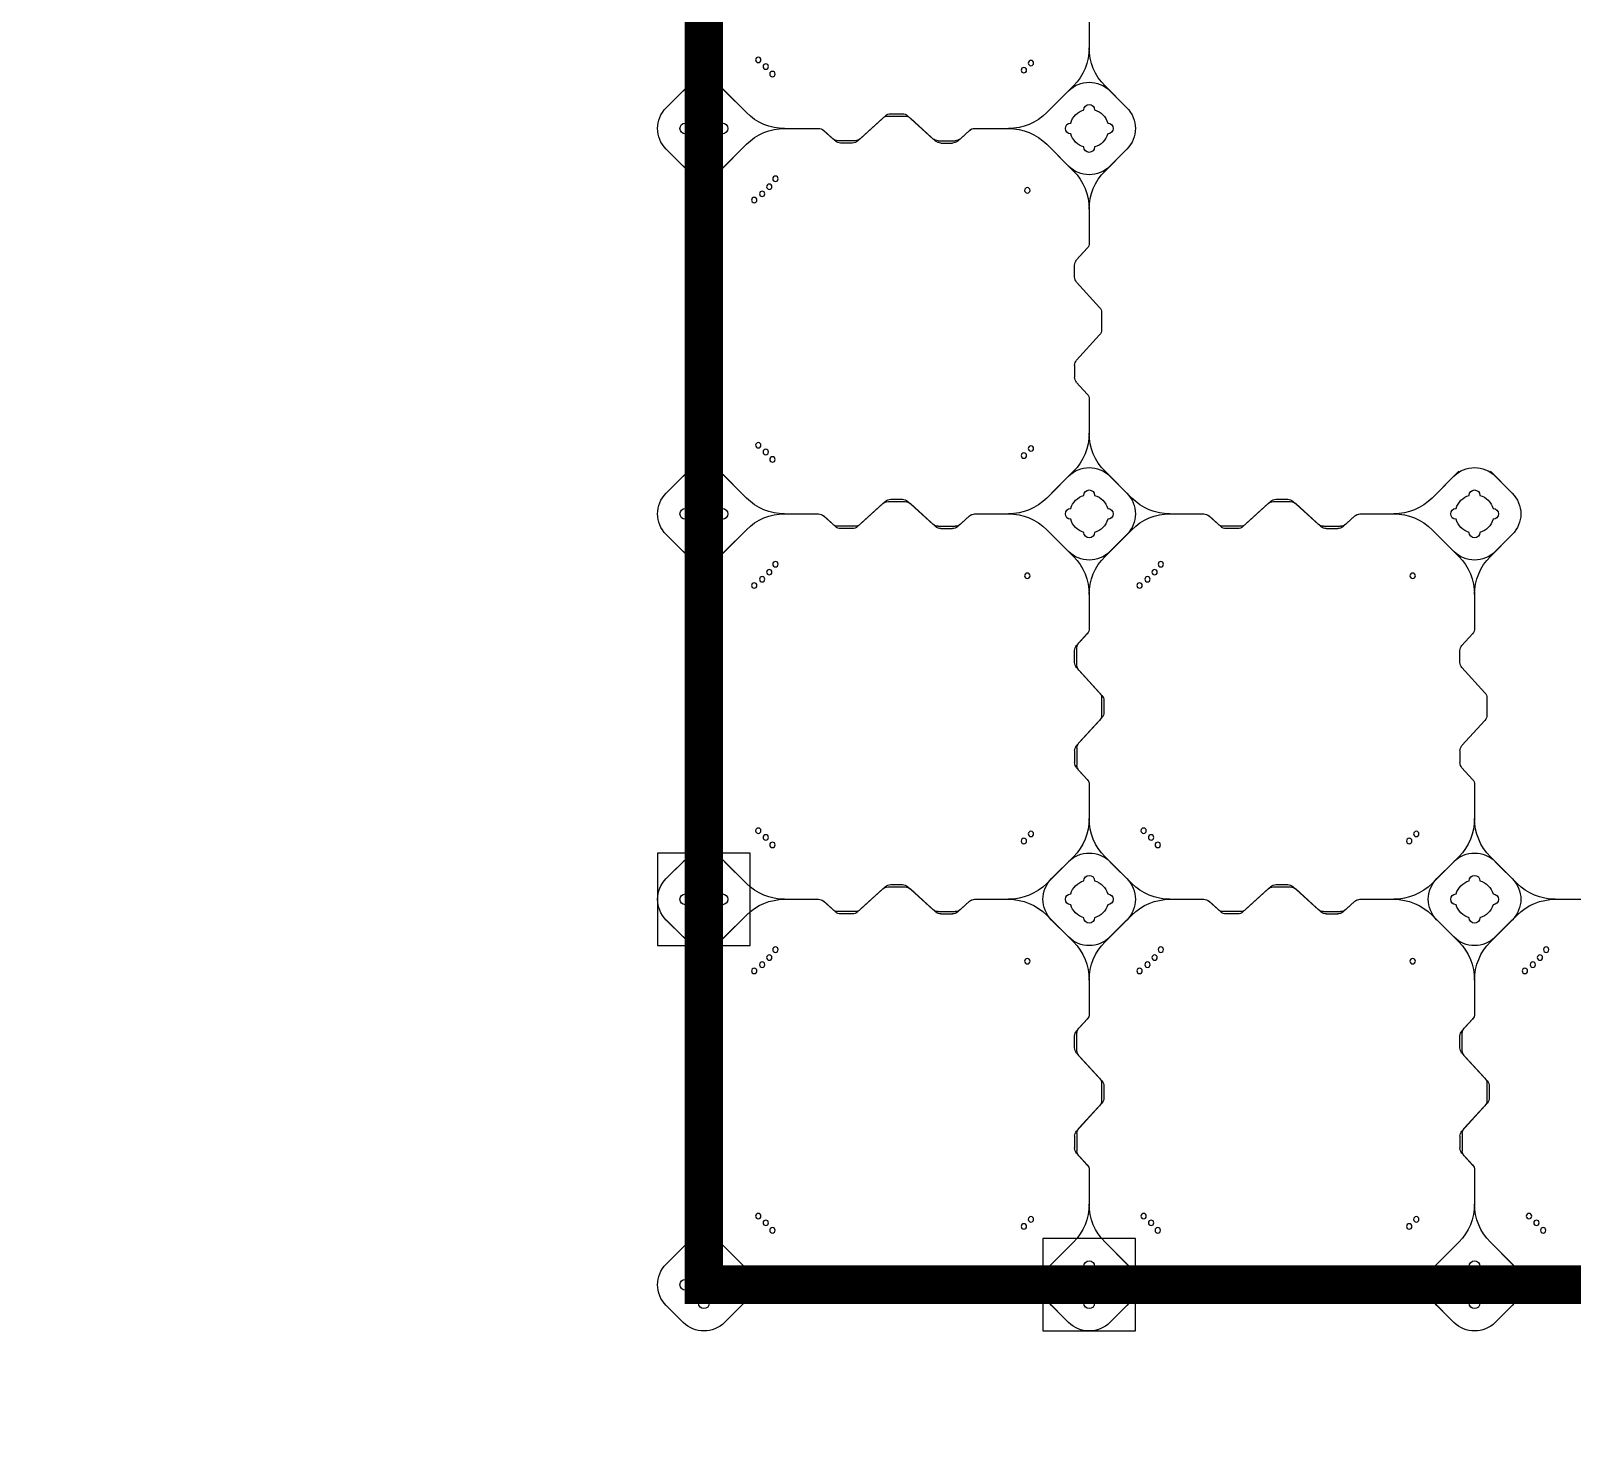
# Model space of a CAD drawing. Header units: millimetres. Extents: x -1612139 to -1260738, y 1141106 to 1536160.
# Drawn here: x -1277774 to -1275774, y 1185712 to 1187558 of the extents above; entities that cross this region are included whole.
import ezdxf

# ---------------------------------------------------------------- set-up
doc = ezdxf.new("R2010")
doc.units = ezdxf.units.MM
doc.header["$LTSCALE"] = 10
doc.layers.get('0').update_dxf_attribs({"linetype": 'CONTINUOUS'})
doc.layers.add('W-FLOAT_BOWL浮筒', color=253, linetype='CONTINUOUS')

# ---------------------------------------------------------------- blocks, each defined once
blk = doc.blocks.new('橙色')
at = {"layer": 'W-FLOAT_BOWL浮筒', "color": 30}
for p, q in [((10451.2, 526.9), (10473.1, 548.8)), ((10526.8, 548.8), (10555.2, 520.5)), ((10973.2, 548.8), (10944.8, 520.5)), ((10951.2, 526.9), (10973.1, 548.8)), ((11026.8, 548.8), (11055.2, 520.5)), ((11026.9, 548.8), (11048.8, 526.9)), ((11473.2, 548.8), (11444.8, 520.5)), ((11451.2, 526.9), (11473.1, 548.8)), ((11526.8, 548.8), (11555.2, 520.5)), ((11526.9, 548.8), (11548.8, 526.9)), ((10604.6, 500), (10648.5, 500)), ((10667.1, 513.4), (10655.3, 502.6)), ((10696.1, 516), (10673.9, 516)), ((10702.9, 513.4), (10735.6, 483.6)), ((10797.1, 513.4), (10764.4, 483.6)), ((10803.9, 516), (10826.1, 516)), ((10832.9, 513.4), (10844.7, 502.6)), ((10851.5, 500), (10895.3, 500)), ((11104.6, 500), (11148.5, 500)), ((11167.1, 513.4), (11155.3, 502.6)), ((11196.1, 516), (11173.9, 516)), ((11202.9, 513.4), (11235.6, 483.6)), ((11297.1, 513.4), (11264.4, 483.6)), ((11303.9, 516), (11326.1, 516)), ((11332.9, 513.4), (11344.7, 502.6)), ((11351.5, 500), (11395.3, 500)), ((11604.6, 500), (11648.5, 500)), ((10742.4, 481), (10757.6, 481)), ((11242.4, 481), (11257.6, 481)), ((10451.2, 473.2), (10479.5, 444.8)), ((10520.5, 444.8), (10555.2, 479.5)), ((10979.5, 444.8), (10944.8, 479.5)), ((10951.2, 473.2), (10979.5, 444.8)), ((11020.5, 444.8), (11055.2, 479.5)), ((11048.8, 473.2), (11020.5, 444.8)), ((11479.5, 444.8), (11444.8, 479.5)), ((11451.2, 473.2), (11479.5, 444.8)), ((11520.5, 444.8), (11555.2, 479.5)), ((11548.8, 473.2), (11520.5, 444.8)), ((10500, 351.5), (10500, 395.4)), ((11000, 351.3), (11000, 395.4)), ((11000, 351.5), (11000, 395.4)), ((11500, 351.3), (11500, 395.4)), ((11500, 351.5), (11500, 395.4)), ((10486.6, 332.9), (10497.4, 344.7)), ((10983.6, 329.4), (10997.4, 344.5)), ((10986.6, 332.9), (10997.4, 344.7)), ((11483.6, 329.4), (11497.4, 344.5)), ((11486.6, 332.9), (11497.4, 344.7)), ((10484, 303.9), (10484, 326.1)), ((10981, 307.4), (10981, 322.6)), ((10984, 303.9), (10984, 326.1)), ((11481, 307.4), (11481, 322.6)), ((11484, 303.9), (11484, 326.1)), ((10983.6, 300.6), (11013.4, 267.9)), ((11483.6, 300.6), (11513.4, 267.9)), ((10486.6, 297.1), (10516.4, 264.4)), ((10986.6, 297.1), (11016.4, 264.4)), ((11486.6, 297.1), (11516.4, 264.4)), ((11016, 238.9), (11016, 261.1)), ((11516, 238.9), (11516, 261.1)), ((10519, 242.4), (10519, 257.6)), ((11019, 242.4), (11019, 257.6)), ((11519, 242.4), (11519, 257.6)), ((10486.6, 202.9), (10516.4, 235.6)), ((10983.6, 199.4), (11013.4, 232.1)), ((10986.6, 202.9), (11016.4, 235.6)), ((11483.6, 199.4), (11513.4, 232.1)), ((11486.6, 202.9), (11516.4, 235.6)), ((10484, 196.1), (10484, 173.9)), ((10981, 192.6), (10981, 177.4)), ((10984, 196.1), (10984, 173.9)), ((11481, 192.6), (11481, 177.4)), ((11484, 196.1), (11484, 173.9)), ((10486.6, 167.1), (10497.4, 155.3)), ((10983.6, 170.6), (10997.4, 155.5)), ((10986.6, 167.1), (10997.4, 155.3)), ((11483.6, 170.6), (11497.4, 155.5)), ((11486.6, 167.1), (11497.4, 155.3)), ((10500, 104.7), (10500, 148.5)), ((11000, 104.7), (11000, 148.7)), ((11000, 104.7), (11000, 148.5)), ((11500, 104.7), (11500, 148.7)), ((11500, 104.7), (11500, 148.5)), ((10451.2, 26.8), (10479.5, 55.2)), ((10451.2, 26.9), (10473.1, 48.8)), ((10555.2, 20.5), (10520.5, 55.2)), ((10526.8, 48.8), (10555.2, 20.5)), ((10944.8, 20.5), (10979.5, 55.2)), ((10973.2, 48.8), (10944.8, 20.5)), ((10973.2, 48.8), (10944.8, 20.5)), ((10951.2, 26.8), (10979.5, 55.2)), ((10951.2, 26.9), (10973.1, 48.8)), ((11048.8, 26.8), (11020.5, 55.2)), ((11055.2, 20.5), (11020.5, 55.2)), ((11026.8, 48.8), (11055.2, 20.5)), ((11026.9, 48.8), (11048.8, 26.9)), ((11026.9, 48.8), (11048.8, 26.9)), ((11444.8, 20.5), (11479.5, 55.2)), ((11473.2, 48.8), (11444.8, 20.5)), ((11451.2, 26.8), (11479.5, 55.2)), ((11548.8, 26.8), (11520.5, 55.2)), ((11555.2, 20.5), (11520.5, 55.2)), ((11526.9, 48.8), (11548.8, 26.9)), ((10604.6, 0), (10648.7, 0)), ((10604.6, 0), (10648.5, 0)), ((10667.1, 13.4), (10655.3, 2.6)), ((10670.6, 16.4), (10655.5, 2.6)), ((10696.1, 16), (10673.9, 16)), ((10692.6, 19), (10677.4, 19)), ((10699.4, 16.4), (10732.1, -13.4)), ((10702.9, 13.4), (10735.6, -16.4)), ((10797.1, 13.4), (10764.4, -16.4)), ((10800.6, 16.4), (10767.9, -13.4)), ((10803.9, 16), (10826.1, 16)), ((10807.4, 19), (10822.6, 19)), ((10829.4, 16.4), (10844.5, 2.6)), ((10832.9, 13.4), (10844.7, 2.6)), ((10851.3, 0), (10895.3, 0)), ((10851.5, 0), (10895.3, 0)), ((11104.6, 0), (11148.7, 0)), ((11104.6, 0), (11148.5, 0)), ((11167.1, 13.4), (11155.3, 2.6)), ((11170.6, 16.4), (11155.5, 2.6)), ((11196.1, 16), (11173.9, 16)), ((11192.6, 19), (11177.4, 19)), ((11199.4, 16.4), (11232.1, -13.4)), ((11202.9, 13.4), (11235.6, -16.4)), ((11297.1, 13.4), (11264.4, -16.4)), ((11300.6, 16.4), (11267.9, -13.4)), ((11303.9, 16), (11326.1, 16)), ((11307.4, 19), (11322.6, 19)), ((11329.4, 16.4), (11344.5, 2.6)), ((11332.9, 13.4), (11344.7, 2.6)), ((11351.3, 0), (11395.3, 0)), ((11351.5, 0), (11395.3, 0)), ((11604.6, 0), (11648.7, 0)), ((10738.9, -16), (10761.1, -16)), ((10742.4, -19), (10757.6, -19)), ((11238.9, -16), (11261.1, -16)), ((11242.4, -19), (11257.6, -19)), ((10451.2, -26.8), (10479.5, -55.2)), ((10473.1, -48.8), (10451.2, -26.9)), ((10520.5, -55.2), (10555.2, -20.5)), ((10526.8, -48.8), (10555.2, -20.5)), ((10973.2, -48.8), (10944.8, -20.5)), ((10979.5, -55.2), (10944.8, -20.5)), ((10979.5, -55.2), (10944.8, -20.5)), ((10951.2, -26.8), (10979.5, -55.2)), ((10973.1, -48.8), (10951.2, -26.9)), ((11020.5, -55.2), (11055.2, -20.5)), ((11048.8, -26.8), (11020.5, -55.2)), ((11048.8, -26.8), (11020.5, -55.2)), ((11026.8, -48.8), (11055.2, -20.5)), ((11048.8, -26.9), (11026.9, -48.8)), ((11473.2, -48.8), (11444.8, -20.5)), ((11479.5, -55.2), (11444.8, -20.5)), ((11473.1, -48.8), (11451.2, -26.9)), ((11548.8, -26.8), (11520.5, -55.2)), ((11526.8, -48.8), (11555.2, -20.5)), ((11548.8, -26.9), (11526.9, -48.8)), ((10500, -148.5), (10500, -104.6)), ((11000, -148.7), (11000, -104.6)), ((11000, -148.7), (11000, -104.6)), ((11000, -148.5), (11000, -104.6)), ((11500, -148.7), (11500, -104.6)), ((10486.6, -167.1), (10497.4, -155.3)), ((10983.6, -170.6), (10997.4, -155.5)), ((10983.6, -170.6), (10997.4, -155.5)), ((10986.6, -167.1), (10997.4, -155.3)), ((11483.6, -170.6), (11497.4, -155.5)), ((10484, -196.1), (10484, -173.9)), ((10981, -192.6), (10981, -177.4)), ((10981, -192.6), (10981, -177.4)), ((10984, -196.1), (10984, -173.9)), ((11481, -192.6), (11481, -177.4)), ((10983.6, -199.4), (11013.4, -232.1)), ((10983.6, -199.4), (11013.4, -232.1)), ((11483.6, -199.4), (11513.4, -232.1)), ((10486.6, -202.9), (10516.4, -235.6)), ((10986.6, -202.9), (11016.4, -235.6)), ((11016, -261.1), (11016, -238.9)), ((11016, -261.1), (11016, -238.9)), ((11516, -261.1), (11516, -238.9)), ((10519, -257.6), (10519, -242.4)), ((11019, -257.6), (11019, -242.4)), ((10486.6, -297.1), (10516.4, -264.4)), ((10983.6, -300.6), (11013.4, -267.9)), ((10983.6, -300.6), (11013.4, -267.9)), ((10986.6, -297.1), (11016.4, -264.4)), ((11483.6, -300.6), (11513.4, -267.9)), ((10484, -303.9), (10484, -326.1)), ((10981, -307.4), (10981, -322.6)), ((10981, -307.4), (10981, -322.6)), ((10984, -303.9), (10984, -326.1)), ((11481, -307.4), (11481, -322.6)), ((10486.6, -332.9), (10497.4, -344.7)), ((10983.6, -329.4), (10997.4, -344.5)), ((10983.6, -329.4), (10997.4, -344.5)), ((10986.6, -332.9), (10997.4, -344.7)), ((11483.6, -329.4), (11497.4, -344.5)), ((10500, -395.3), (10500, -351.5)), ((11000, -395.3), (11000, -351.3)), ((11000, -395.3), (11000, -351.3)), ((11000, -395.3), (11000, -351.5)), ((11500, -395.3), (11500, -351.3)), ((10451.2, -473.2), (10479.5, -444.8)), ((10451.2, -473.1), (10473.1, -451.2)), ((10555.2, -479.5), (10520.5, -444.8)), ((10526.8, -451.2), (10555.2, -479.5)), ((10944.8, -479.5), (10979.5, -444.8)), ((10944.8, -479.5), (10979.5, -444.8)), ((10973.2, -451.2), (10944.8, -479.5)), ((10951.2, -473.2), (10979.5, -444.8)), ((10951.2, -473.1), (10973.1, -451.2)), ((11048.8, -473.2), (11020.5, -444.8)), ((11048.8, -473.2), (11020.5, -444.8)), ((11055.2, -479.5), (11020.5, -444.8)), ((11026.8, -451.2), (11055.2, -479.5)), ((11026.9, -451.2), (11048.8, -473.1)), ((11444.8, -479.5), (11479.5, -444.8)), ((11473.2, -451.2), (11444.8, -479.5)), ((11548.8, -473.2), (11520.5, -444.8)), ((11526.9, -451.2), (11548.8, -473.1)), ((10604.6, -500), (10648.7, -500)), ((10604.6, -500), (10648.5, -500)), ((10667.1, -486.6), (10655.3, -497.4)), ((10670.6, -483.6), (10655.5, -497.4)), ((10696.1, -484), (10673.9, -484)), ((10692.6, -481), (10677.4, -481)), ((10699.4, -483.6), (10732.1, -513.4)), ((10702.9, -486.6), (10735.6, -516.4)), ((10797.1, -486.6), (10764.4, -516.4)), ((10800.6, -483.6), (10767.9, -513.4)), ((10803.9, -484), (10826.1, -484)), ((10807.4, -481), (10822.6, -481)), ((10829.4, -483.6), (10844.5, -497.4)), ((10832.9, -486.6), (10844.7, -497.4)), ((10851.3, -500), (10895.3, -500)), ((10851.5, -500), (10895.3, -500)), ((11104.6, -500), (11148.7, -500)), ((11104.6, -500), (11148.5, -500)), ((11167.1, -486.6), (11155.3, -497.4)), ((11170.6, -483.6), (11155.5, -497.4)), ((11196.1, -484), (11173.9, -484)), ((11192.6, -481), (11177.4, -481)), ((11199.4, -483.6), (11232.1, -513.4)), ((11202.9, -486.6), (11235.6, -516.4)), ((11297.1, -486.6), (11264.4, -516.4)), ((11300.6, -483.6), (11267.9, -513.4)), ((11303.9, -484), (11326.1, -484)), ((11307.4, -481), (11322.6, -481)), ((11329.4, -483.6), (11344.5, -497.4)), ((11332.9, -486.6), (11344.7, -497.4)), ((11351.3, -500), (11395.3, -500)), ((11351.5, -500), (11395.3, -500)), ((10738.9, -516), (10761.1, -516)), ((10742.4, -519), (10757.6, -519)), ((11238.9, -516), (11261.1, -516)), ((11242.4, -519), (11257.6, -519)), ((10451.2, -526.8), (10479.5, -555.2)), ((10473.1, -548.8), (10451.2, -526.9)), ((10520.5, -555.2), (10555.2, -520.5)), ((10526.8, -548.8), (10555.2, -520.5)), ((10973.2, -548.8), (10944.8, -520.5)), ((10979.5, -555.2), (10944.8, -520.5)), ((10973.2, -548.8), (10944.8, -520.5)), ((10951.2, -526.8), (10979.5, -555.2)), ((10973.1, -548.8), (10951.2, -526.9)), ((11020.5, -555.2), (11055.2, -520.5)), ((11048.8, -526.8), (11020.5, -555.2)), ((11026.8, -548.8), (11055.2, -520.5)), ((11048.8, -526.9), (11026.9, -548.8)), ((11048.8, -526.9), (11026.9, -548.8)), ((11473.2, -548.8), (11444.8, -520.5)), ((11479.5, -555.2), (11444.8, -520.5)), ((11548.8, -526.8), (11520.5, -555.2)), ((11548.8, -526.9), (11526.9, -548.8)), ((10500, -648.5), (10500, -604.6)), ((11000, -648.7), (11000, -604.6)), ((10486.6, -667.1), (10497.4, -655.3)), ((10983.6, -670.6), (10997.4, -655.5)), ((10484, -696.1), (10484, -673.9)), ((10981, -692.6), (10981, -677.4)), ((10983.6, -699.4), (11013.4, -732.1)), ((10486.6, -702.9), (10516.4, -735.6)), ((11016, -761.1), (11016, -738.9)), ((10519, -757.6), (10519, -742.4)), ((10486.6, -797.1), (10516.4, -764.4)), ((10983.6, -800.6), (11013.4, -767.9)), ((10484, -803.9), (10484, -826.1)), ((10981, -807.4), (10981, -822.6)), ((10486.6, -832.9), (10497.4, -844.7)), ((10983.6, -829.4), (10997.4, -844.5)), ((10500, -895.3), (10500, -851.5)), ((11000, -895.3), (11000, -851.3)), ((10451.2, -973.2), (10479.5, -944.8)), ((10451.2, -973.1), (10473.1, -951.2)), ((10555.2, -979.5), (10520.5, -944.8)), ((10526.8, -951.2), (10555.2, -979.5)), ((10944.8, -979.5), (10979.5, -944.8)), ((10973.2, -951.2), (10944.8, -979.5)), ((11048.8, -973.2), (11020.5, -944.8)), ((11026.9, -951.2), (11048.8, -973.1)), ((10604.6, -1000), (10648.7, -1000)), ((10604.6, -1000), (10648.5, -1000)), ((10667.1, -986.6), (10655.3, -997.4)), ((10670.6, -983.6), (10655.5, -997.4)), ((10696.1, -984), (10673.9, -984)), ((10692.6, -981), (10677.4, -981)), ((10699.4, -983.6), (10732.1, -1013.4)), ((10702.9, -986.6), (10735.6, -1016.4)), ((10797.1, -986.6), (10764.4, -1016.4)), ((10800.6, -983.6), (10767.9, -1013.4)), ((10803.9, -984), (10826.1, -984)), ((10807.4, -981), (10822.6, -981)), ((10829.4, -983.6), (10844.5, -997.4)), ((10832.9, -986.6), (10844.7, -997.4)), ((10851.3, -1000), (10895.3, -1000)), ((10851.5, -1000), (10895.3, -1000)), ((10738.9, -1016), (10761.1, -1016)), ((10742.4, -1019), (10757.6, -1019)), ((10451.2, -1026.8), (10479.5, -1055.2)), ((10473.1, -1048.8), (10451.2, -1026.9)), ((10520.5, -1055.2), (10555.2, -1020.5)), ((10526.8, -1048.8), (10555.2, -1020.5)), ((10973.2, -1048.8), (10944.8, -1020.5)), ((10979.5, -1055.2), (10944.8, -1020.5)), ((11048.8, -1026.8), (11020.5, -1055.2)), ((11048.8, -1026.9), (11026.9, -1048.8)), ((10500, -1148.5), (10500, -1104.6)), ((11000, -1148.7), (11000, -1104.6))]:
    blk.add_line(p, q, dxfattribs=at)
for centre in [(10580.3, 419.7), (10589, 429.4), (10915.2, 424.4), (11080.3, 419.7), (11089, 429.4), (11415.2, 424.4), (11580.3, 419.7), (11589, 429.4), (10570.6, 411), (10924.4, 415.2), (11070.6, 411), (11424.4, 415.2), (11570.6, 411), (10565.3, 92.9), (10575.6, 84.8), (10919.7, 80.3), (11065.3, 92.9), (11075.6, 84.8), (11419.7, 80.3), (11565.3, 92.9), (11575.6, 84.8), (10584.8, 75.6), (10592.9, 65.3), (11084.8, 75.6), (11092.9, 65.3), (11584.8, 75.6), (11592.9, 65.3), (10580.3, -80.3), (10589, -70.6), (10915.2, -75.6), (11080.3, -80.3), (11089, -70.6), (11415.2, -75.6), (10570.6, -89), (10924.4, -84.8), (11070.6, -89), (11424.4, -84.8), (10565.3, -407.1), (10575.6, -415.2), (10919.7, -419.7), (11065.3, -407.1), (11075.6, -415.2), (11419.7, -419.7), (10584.8, -424.4), (10592.9, -434.7), (11084.8, -424.4), (11092.9, -434.7), (10580.3, -580.3), (10589, -570.6), (10915.2, -575.6), (10570.6, -589), (10924.4, -584.8), (10565.3, -907.1), (10575.6, -915.2), (10919.7, -919.7), (10584.8, -924.4), (10592.9, -934.7), (10580.3, -1080.3), (10589, -1070.6), (10915.2, -1075.6), (10570.6, -1089), (10924.4, -1084.8)]:
    blk.add_circle(centre, 3.5, dxfattribs=at)
for centre, radius, start, end in [((10500, 522), 38, 45, 135), ((11000, 522), 38, 45, 135), ((11000, 522), 38, 45, 135), ((11500, 522), 38, 45, 135), ((11500, 522), 38, 45, 135), ((10478, 500), 38, 135, 225), ((10500, 500), 25, 106.2602, 163.7398), ((10500, 524), 7, 0, 180), ((10500, 500), 25, 16.2602, 73.7398), ((10604.7, 570), 70, 225, 270), ((10895.3, 570), 70, 270, 315), ((10978, 500), 38, 135, 225), ((11000, 500), 25, 106.2602, 163.7398), ((11000, 500), 25, 106.2602, 163.7398), ((11000, 524), 7, 0, 180), ((11000, 524), 7, 0, 180), ((11000, 500), 25, 16.2602, 73.7398), ((11000, 500), 25, 16.2602, 73.7398), ((11022, 500), 38, 315, 45), ((11104.7, 570), 70, 225, 270), ((11395.3, 570), 70, 270, 315), ((11478, 500), 38, 135, 225), ((11500, 500), 25, 106.2602, 163.7398), ((11500, 500), 25, 106.2602, 163.7398), ((11500, 524), 7, 0, 180), ((11500, 524), 7, 0, 180), ((11500, 500), 25, 16.2602, 73.7398), ((11500, 500), 25, 16.2602, 73.7398), ((11522, 500), 38, 315, 45), ((11604.7, 570), 70, 225, 270), ((10476, 500), 7, 90, 270), ((10524, 500), 7, 270, 90), ((10604.7, 430), 70, 90, 135), ((10648.5, 510), 10, 270, 312.2737), ((10673.9, 506), 10, 90, 132.2737), ((10696.1, 506), 10, 47.7263, 90), ((10803.9, 506), 10, 90, 132.2737), ((10826.1, 506), 10, 47.7263, 90), ((10851.5, 510), 10, 227.7263, 270), ((10895.3, 430), 70, 45, 90), ((10976, 500), 7, 90, 270), ((10976, 500), 7, 90, 270), ((11024, 500), 7, 270, 90), ((11024, 500), 7, 270, 90), ((11104.7, 430), 70, 90, 135), ((11148.5, 510), 10, 270, 312.2737), ((11173.9, 506), 10, 90, 132.2737), ((11196.1, 506), 10, 47.7263, 90), ((11303.9, 506), 10, 90, 132.2737), ((11326.1, 506), 10, 47.7263, 90), ((11351.5, 510), 10, 227.7263, 270), ((11395.3, 430), 70, 45, 90), ((11476, 500), 7, 90, 270), ((11476, 500), 7, 90, 270), ((11524, 500), 7, 270, 90), ((11524, 500), 7, 270, 90), ((11604.7, 430), 70, 90, 135), ((10500, 500), 25, 196.2602, 253.7398), ((10500, 500), 25, 286.2602, 343.7398), ((10742.4, 491), 10, 227.7263, 270), ((10757.6, 491), 10, 270, 312.2737), ((11000, 500), 25, 196.2602, 253.7398), ((11000, 500), 25, 196.2602, 253.7398), ((11000, 500), 25, 286.2602, 343.7398), ((11000, 500), 25, 286.2602, 343.7398), ((11242.4, 491), 10, 227.7263, 270), ((11257.6, 491), 10, 270, 312.2737), ((11500, 500), 25, 196.2602, 253.7398), ((11500, 500), 25, 196.2602, 253.7398), ((11500, 500), 25, 286.2602, 343.7398), ((11500, 500), 25, 286.2602, 343.7398), ((10500, 476), 7, 180, 0), ((11000, 476), 7, 180, 0), ((11000, 476), 7, 180, 0), ((11500, 476), 7, 180, 0), ((11500, 476), 7, 180, 0), ((10430, 395.3), 70, 0, 45), ((10570, 395.3), 70, 135, 180), ((10930, 395.3), 70, 0, 45), ((10930, 395.3), 70, 0, 45), ((11070, 395.3), 70, 135, 180), ((11070, 395.3), 70, 135, 180), ((11430, 395.3), 70, 0, 45), ((11430, 395.3), 70, 0, 45), ((11570, 395.3), 70, 135, 180), ((11570, 395.3), 70, 135, 180), ((10490, 351.5), 10, 317.7263, 0), ((10990, 351.5), 10, 317.7263, 0), ((10990, 351.3), 10, 317.7263, 0), ((11490, 351.5), 10, 317.7263, 0), ((11490, 351.3), 10, 317.7263, 0), ((10494, 326.1), 10, 137.7263, 180), ((10991, 322.6), 10, 137.7263, 180), ((10994, 326.1), 10, 137.7263, 180), ((11491, 322.6), 10, 137.7263, 180), ((11494, 326.1), 10, 137.7263, 180), ((10494, 303.9), 10, 180, 222.2737), ((10991, 307.4), 10, 180, 222.2737), ((10994, 303.9), 10, 180, 222.2737), ((11491, 307.4), 10, 180, 222.2737), ((11494, 303.9), 10, 180, 222.2737), ((10509, 257.6), 10, 0, 42.2737), ((11006, 261.1), 10, 0, 42.2737), ((11009, 257.6), 10, 0, 42.2737), ((11506, 261.1), 10, 0, 42.2737), ((11509, 257.6), 10, 0, 42.2737), ((10509, 242.4), 10, 317.7263, 0), ((11009, 242.4), 10, 317.7263, 0), ((11509, 242.4), 10, 317.7263, 0), ((11006, 238.9), 10, 317.7263, 0), ((11506, 238.9), 10, 317.7263, 0), ((10494, 196.1), 10, 137.7263, 180), ((10994, 196.1), 10, 137.7263, 180), ((11494, 196.1), 10, 137.7263, 180), ((10991, 192.6), 10, 137.7263, 180), ((11491, 192.6), 10, 137.7263, 180), ((10494, 173.9), 10, 180, 222.2737), ((10991, 177.4), 10, 180, 222.2737), ((10994, 173.9), 10, 180, 222.2737), ((11491, 177.4), 10, 180, 222.2737), ((11494, 173.9), 10, 180, 222.2737), ((10490, 148.5), 10, 0, 42.2737), ((10990, 148.7), 10, 0, 42.2737), ((10990, 148.5), 10, 0, 42.2737), ((11490, 148.7), 10, 0, 42.2737), ((11490, 148.5), 10, 0, 42.2737), ((10430, 104.7), 70, 315, 0), ((10570, 104.7), 70, 180, 225), ((10930, 104.7), 70, 315, 0), ((10930, 104.7), 70, 315, 0), ((11070, 104.7), 70, 180, 225), ((11070, 104.7), 70, 180, 225), ((11430, 104.7), 70, 315, 0), ((11430, 104.7), 70, 315, 0), ((11570, 104.7), 70, 180, 225), ((11570, 104.7), 70, 180, 225), ((10500, 22), 38, 45, 135), ((11000, 22), 38, 45, 135), ((11000, 22), 38, 45, 135), ((11000, 22), 38, 45, 135), ((11500, 22), 38, 45, 135), ((10478, 0), 38, 135, 225), ((10478, 0), 38, 135, 225), ((10500, 0), 25, 106.2602, 163.7398), ((10500, 0), 25, 106.2602, 163.7398), ((10500, 24), 7, 0, 180), ((10500, 24), 7, 0, 180), ((10500, 0), 25, 16.2602, 73.7398), ((10500, 0), 25, 16.2602, 73.7398), ((10604.7, 70), 70, 225, 270), ((10604.7, 70), 70, 225, 270), ((10895.3, 70), 70, 270, 315), ((10895.3, 70), 70, 270, 315), ((10978, 0), 38, 135, 225), ((11000, 0), 25, 106.2602, 163.7398), ((11000, 0), 25, 106.2602, 163.7398), ((11000, 0), 25, 106.2602, 163.7398), ((11000, 0), 25, 106.2602, 163.7398), ((11000, 0), 25, 106.2602, 163.7398), ((11000, 24), 7, 0, 180), ((11000, 24), 7, 0, 180), ((11000, 24), 7, 0, 180), ((11000, 24), 7, 0, 180), ((11000, 24), 7, 0, 180), ((11000, 0), 25, 16.2602, 73.7398), ((11000, 0), 25, 16.2602, 73.7398), ((11000, 0), 25, 16.2602, 73.7398), ((11000, 0), 25, 16.2602, 73.7398), ((11000, 0), 25, 16.2602, 73.7398), ((11022, 0), 38, 315, 45), ((11022, 0), 38, 315, 45), ((11022, 0), 38, 315, 45), ((11104.7, 70), 70, 225, 270), ((11104.7, 70), 70, 225, 270), ((11395.3, 70), 70, 270, 315), ((11395.3, 70), 70, 270, 315), ((11478, 0), 38, 135, 225), ((11500, 0), 25, 106.2602, 163.7398), ((11500, 0), 25, 106.2602, 163.7398), ((11500, 0), 25, 106.2602, 163.7398), ((11500, 24), 7, 0, 180), ((11500, 24), 7, 0, 180), ((11500, 24), 7, 0, 180), ((11500, 0), 25, 16.2602, 73.7398), ((11500, 0), 25, 16.2602, 73.7398), ((11500, 0), 25, 16.2602, 73.7398), ((11522, 0), 38, 315, 45), ((11522, 0), 38, 315, 45), ((11604.7, 70), 70, 225, 270), ((10476, 0), 7, 90, 270), ((10476, 0), 7, 90, 270), ((10524, 0), 7, 270, 90), ((10524, 0), 7, 270, 90), ((10604.7, -70), 70, 90, 135), ((10604.7, -70), 70, 90, 135), ((10648.5, 10), 10, 270, 312.2737), ((10648.7, 10), 10, 270, 312.2737), ((10673.9, 6), 10, 90, 132.2737), ((10677.4, 9), 10, 90, 132.2737), ((10692.6, 9), 10, 47.7263, 90), ((10696.1, 6), 10, 47.7263, 90), ((10803.9, 6), 10, 90, 132.2737), ((10807.4, 9), 10, 90, 132.2737), ((10822.6, 9), 10, 47.7263, 90), ((10826.1, 6), 10, 47.7263, 90), ((10851.3, 10), 10, 227.7263, 270), ((10851.5, 10), 10, 227.7263, 270), ((10895.3, -70), 70, 45, 90), ((10895.3, -70), 70, 45, 90), ((10976, 0), 7, 90, 270), ((10976, 0), 7, 90, 270), ((10976, 0), 7, 90, 270), ((10976, 0), 7, 90, 270), ((10976, 0), 7, 90, 270), ((11024, 0), 7, 270, 90), ((11024, 0), 7, 270, 90), ((11024, 0), 7, 270, 90), ((11024, 0), 7, 270, 90), ((11024, 0), 7, 270, 90), ((11104.7, -70), 70, 90, 135), ((11104.7, -70), 70, 90, 135), ((11148.5, 10), 10, 270, 312.2737), ((11148.7, 10), 10, 270, 312.2737), ((11173.9, 6), 10, 90, 132.2737), ((11177.4, 9), 10, 90, 132.2737), ((11192.6, 9), 10, 47.7263, 90), ((11196.1, 6), 10, 47.7263, 90), ((11303.9, 6), 10, 90, 132.2737), ((11307.4, 9), 10, 90, 132.2737), ((11322.6, 9), 10, 47.7263, 90), ((11326.1, 6), 10, 47.7263, 90), ((11351.3, 10), 10, 227.7263, 270), ((11351.5, 10), 10, 227.7263, 270), ((11395.3, -70), 70, 45, 90), ((11395.3, -70), 70, 45, 90), ((11476, 0), 7, 90, 270), ((11476, 0), 7, 90, 270), ((11476, 0), 7, 90, 270), ((11524, 0), 7, 270, 90), ((11524, 0), 7, 270, 90), ((11524, 0), 7, 270, 90), ((11604.7, -70), 70, 90, 135), ((10500, 0), 25, 196.2602, 253.7398), ((10500, 0), 25, 196.2602, 253.7398), ((10500, 0), 25, 286.2602, 343.7398), ((10500, 0), 25, 286.2602, 343.7398), ((10738.9, -6), 10, 227.7263, 270), ((10742.4, -9), 10, 227.7263, 270), ((10757.6, -9), 10, 270, 312.2737), ((10761.1, -6), 10, 270, 312.2737), ((11000, 0), 25, 196.2602, 253.7398), ((11000, 0), 25, 196.2602, 253.7398), ((11000, 0), 25, 196.2602, 253.7398), ((11000, 0), 25, 196.2602, 253.7398), ((11000, 0), 25, 196.2602, 253.7398), ((11000, 0), 25, 286.2602, 343.7398), ((11000, 0), 25, 286.2602, 343.7398), ((11000, 0), 25, 286.2602, 343.7398), ((11000, 0), 25, 286.2602, 343.7398), ((11000, 0), 25, 286.2602, 343.7398), ((11238.9, -6), 10, 227.7263, 270), ((11242.4, -9), 10, 227.7263, 270), ((11257.6, -9), 10, 270, 312.2737), ((11261.1, -6), 10, 270, 312.2737), ((11500, 0), 25, 196.2602, 253.7398), ((11500, 0), 25, 196.2602, 253.7398), ((11500, 0), 25, 196.2602, 253.7398), ((11500, 0), 25, 286.2602, 343.7398), ((11500, 0), 25, 286.2602, 343.7398), ((11500, 0), 25, 286.2602, 343.7398), ((10500, -24), 7, 180, 0), ((10500, -24), 7, 180, 0), ((11000, -24), 7, 180, 0), ((11000, -24), 7, 180, 0), ((11000, -24), 7, 180, 0), ((11000, -24), 7, 180, 0), ((11000, -24), 7, 180, 0), ((11500, -24), 7, 180, 0), ((11500, -24), 7, 180, 0), ((11500, -24), 7, 180, 0), ((10500, -22), 38, 225, 315), ((10430, -104.7), 70, 0, 45), ((10570, -104.7), 70, 135, 180), ((11000, -22), 38, 225, 315), ((11000, -22), 38, 225, 315), ((10930, -104.7), 70, 0, 45), ((10930, -104.7), 70, 0, 45), ((10930, -104.7), 70, 0, 45), ((11070, -104.7), 70, 135, 180), ((11070, -104.7), 70, 135, 180), ((11070, -104.7), 70, 135, 180), ((11500, -22), 38, 225, 315), ((11500, -22), 38, 225, 315), ((11430, -104.7), 70, 0, 45), ((11570, -104.7), 70, 135, 180), ((10490, -148.5), 10, 317.7263, 0), ((10990, -148.5), 10, 317.7263, 0), ((10990, -148.7), 10, 317.7263, 0), ((10990, -148.7), 10, 317.7263, 0), ((11490, -148.7), 10, 317.7263, 0), ((10494, -173.9), 10, 137.7263, 180), ((10991, -177.4), 10, 137.7263, 180), ((10991, -177.4), 10, 137.7263, 180), ((10994, -173.9), 10, 137.7263, 180), ((11491, -177.4), 10, 137.7263, 180), ((10494, -196.1), 10, 180, 222.2737), ((10991, -192.6), 10, 180, 222.2737), ((10991, -192.6), 10, 180, 222.2737), ((10994, -196.1), 10, 180, 222.2737), ((11491, -192.6), 10, 180, 222.2737), ((10509, -242.4), 10, 0, 42.2737), ((11006, -238.9), 10, 0, 42.2737), ((11006, -238.9), 10, 0, 42.2737), ((11009, -242.4), 10, 0, 42.2737), ((11506, -238.9), 10, 0, 42.2737), ((10509, -257.6), 10, 317.7263, 0), ((11009, -257.6), 10, 317.7263, 0), ((11006, -261.1), 10, 317.7263, 0), ((11006, -261.1), 10, 317.7263, 0), ((11506, -261.1), 10, 317.7263, 0), ((10494, -303.9), 10, 137.7263, 180), ((10994, -303.9), 10, 137.7263, 180), ((10991, -307.4), 10, 137.7263, 180), ((10991, -307.4), 10, 137.7263, 180), ((11491, -307.4), 10, 137.7263, 180), ((10494, -326.1), 10, 180, 222.2737), ((10991, -322.6), 10, 180, 222.2737), ((10991, -322.6), 10, 180, 222.2737), ((10994, -326.1), 10, 180, 222.2737), ((11491, -322.6), 10, 180, 222.2737), ((10490, -351.5), 10, 0, 42.2737), ((10990, -351.3), 10, 0, 42.2737), ((10990, -351.3), 10, 0, 42.2737), ((10990, -351.5), 10, 0, 42.2737), ((11490, -351.3), 10, 0, 42.2737), ((10430, -395.3), 70, 315, 0), ((10570, -395.3), 70, 180, 225), ((10930, -395.3), 70, 315, 0), ((10930, -395.3), 70, 315, 0), ((10930, -395.3), 70, 315, 0), ((11070, -395.3), 70, 180, 225), ((11070, -395.3), 70, 180, 225), ((11070, -395.3), 70, 180, 225), ((11430, -395.3), 70, 315, 0), ((11570, -395.3), 70, 180, 225), ((10500, -478), 38, 45, 135), ((11000, -478), 38, 45, 135), ((11000, -478), 38, 45, 135), ((11500, -478), 38, 45, 135), ((10478, -500), 38, 135, 225), ((10478, -500), 38, 135, 225), ((10500, -500), 25, 106.2602, 163.7398), ((10500, -500), 25, 106.2602, 163.7398), ((10500, -476), 7, 0, 180), ((10500, -476), 7, 0, 180), ((10500, -500), 25, 16.2602, 73.7398), ((10500, -500), 25, 16.2602, 73.7398), ((10604.7, -430), 70, 225, 270), ((10604.7, -430), 70, 225, 270), ((10895.3, -430), 70, 270, 315), ((10895.3, -430), 70, 270, 315), ((11000, -500), 25, 106.2602, 163.7398), ((11000, -500), 25, 106.2602, 163.7398), ((11000, -500), 25, 106.2602, 163.7398), ((11000, -500), 25, 106.2602, 163.7398), ((11000, -500), 25, 106.2602, 163.7398), ((11000, -476), 7, 0, 180), ((11000, -476), 7, 0, 180), ((11000, -476), 7, 0, 180), ((11000, -476), 7, 0, 180), ((11000, -476), 7, 0, 180), ((11000, -500), 25, 16.2602, 73.7398), ((11000, -500), 25, 16.2602, 73.7398), ((11000, -500), 25, 16.2602, 73.7398), ((11000, -500), 25, 16.2602, 73.7398), ((11000, -500), 25, 16.2602, 73.7398), ((11022, -500), 38, 315, 45), ((11022, -500), 38, 315, 45), ((11022, -500), 38, 315, 45), ((11104.7, -430), 70, 225, 270), ((11104.7, -430), 70, 225, 270), ((11395.3, -430), 70, 270, 315), ((11395.3, -430), 70, 270, 315), ((11500, -500), 25, 106.2602, 163.7398), ((11500, -500), 25, 106.2602, 163.7398), ((11500, -476), 7, 0, 180), ((11500, -476), 7, 0, 180), ((11500, -500), 25, 16.2602, 73.7398), ((11500, -500), 25, 16.2602, 73.7398), ((11522, -500), 38, 315, 45), ((11522, -500), 38, 315, 45), ((10476, -500), 7, 90, 270), ((10476, -500), 7, 90, 270), ((10524, -500), 7, 270, 90), ((10524, -500), 7, 270, 90), ((10604.7, -570), 70, 90, 135), ((10604.7, -570), 70, 90, 135), ((10648.5, -490), 10, 270, 312.2737), ((10648.7, -490), 10, 270, 312.2737), ((10673.9, -494), 10, 90, 132.2737), ((10677.4, -491), 10, 90, 132.2737), ((10692.6, -491), 10, 47.7263, 90), ((10696.1, -494), 10, 47.7263, 90), ((10803.9, -494), 10, 90, 132.2737), ((10807.4, -491), 10, 90, 132.2737), ((10822.6, -491), 10, 47.7263, 90), ((10826.1, -494), 10, 47.7263, 90), ((10851.3, -490), 10, 227.7263, 270), ((10851.5, -490), 10, 227.7263, 270), ((10895.3, -570), 70, 45, 90), ((10895.3, -570), 70, 45, 90), ((10976, -500), 7, 90, 270), ((10976, -500), 7, 90, 270), ((10976, -500), 7, 90, 270), ((10976, -500), 7, 90, 270), ((10976, -500), 7, 90, 270), ((11024, -500), 7, 270, 90), ((11024, -500), 7, 270, 90), ((11024, -500), 7, 270, 90), ((11024, -500), 7, 270, 90), ((11024, -500), 7, 270, 90), ((11104.7, -570), 70, 90, 135), ((11104.7, -570), 70, 90, 135), ((11148.5, -490), 10, 270, 312.2737), ((11148.7, -490), 10, 270, 312.2737), ((11173.9, -494), 10, 90, 132.2737), ((11177.4, -491), 10, 90, 132.2737), ((11192.6, -491), 10, 47.7263, 90), ((11196.1, -494), 10, 47.7263, 90), ((11303.9, -494), 10, 90, 132.2737), ((11307.4, -491), 10, 90, 132.2737), ((11322.6, -491), 10, 47.7263, 90), ((11326.1, -494), 10, 47.7263, 90), ((11351.3, -490), 10, 227.7263, 270), ((11351.5, -490), 10, 227.7263, 270), ((11395.3, -570), 70, 45, 90), ((11395.3, -570), 70, 45, 90), ((11476, -500), 7, 90, 270), ((11476, -500), 7, 90, 270), ((11524, -500), 7, 270, 90), ((11524, -500), 7, 270, 90), ((10500, -500), 25, 196.2602, 253.7398), ((10500, -500), 25, 196.2602, 253.7398), ((10500, -500), 25, 286.2602, 343.7398), ((10500, -500), 25, 286.2602, 343.7398), ((10738.9, -506), 10, 227.7263, 270), ((10742.4, -509), 10, 227.7263, 270), ((10757.6, -509), 10, 270, 312.2737), ((10761.1, -506), 10, 270, 312.2737), ((11000, -500), 25, 196.2602, 253.7398), ((11000, -500), 25, 196.2602, 253.7398), ((11000, -500), 25, 196.2602, 253.7398), ((11000, -500), 25, 196.2602, 253.7398), ((11000, -500), 25, 196.2602, 253.7398), ((11000, -500), 25, 286.2602, 343.7398), ((11000, -500), 25, 286.2602, 343.7398), ((11000, -500), 25, 286.2602, 343.7398), ((11000, -500), 25, 286.2602, 343.7398), ((11000, -500), 25, 286.2602, 343.7398), ((11238.9, -506), 10, 227.7263, 270), ((11242.4, -509), 10, 227.7263, 270), ((11257.6, -509), 10, 270, 312.2737), ((11261.1, -506), 10, 270, 312.2737), ((11500, -500), 25, 196.2602, 253.7398), ((11500, -500), 25, 196.2602, 253.7398), ((11500, -500), 25, 286.2602, 343.7398), ((11500, -500), 25, 286.2602, 343.7398), ((10500, -524), 7, 180, 0), ((10500, -524), 7, 180, 0), ((11000, -524), 7, 180, 0), ((11000, -524), 7, 180, 0), ((11000, -524), 7, 180, 0), ((11000, -524), 7, 180, 0), ((11000, -524), 7, 180, 0), ((11500, -524), 7, 180, 0), ((11500, -524), 7, 180, 0), ((10500, -522), 38, 225, 315), ((10430, -604.7), 70, 0, 45), ((10570, -604.7), 70, 135, 180), ((11000, -522), 38, 225, 315), ((11000, -522), 38, 225, 315), ((11000, -522), 38, 225, 315), ((10930, -604.7), 70, 0, 45), ((11070, -604.7), 70, 135, 180), ((11500, -522), 38, 225, 315), ((10490, -648.5), 10, 317.7263, 0), ((10990, -648.7), 10, 317.7263, 0), ((10494, -673.9), 10, 137.7263, 180), ((10991, -677.4), 10, 137.7263, 180), ((10494, -696.1), 10, 180, 222.2737), ((10991, -692.6), 10, 180, 222.2737), ((10509, -742.4), 10, 0, 42.2737), ((11006, -738.9), 10, 0, 42.2737), ((10509, -757.6), 10, 317.7263, 0), ((11006, -761.1), 10, 317.7263, 0), ((10494, -803.9), 10, 137.7263, 180), ((10991, -807.4), 10, 137.7263, 180), ((10494, -826.1), 10, 180, 222.2737), ((10991, -822.6), 10, 180, 222.2737), ((10490, -851.5), 10, 0, 42.2737), ((10990, -851.3), 10, 0, 42.2737), ((10430, -895.3), 70, 315, 0), ((10570, -895.3), 70, 180, 225), ((10930, -895.3), 70, 315, 0), ((11070, -895.3), 70, 180, 225), ((10500, -978), 38, 45, 135), ((11000, -978), 38, 45, 135), ((10478, -1000), 38, 135, 225), ((10478, -1000), 38, 135, 225), ((10500, -1000), 25, 106.2602, 163.7398), ((10500, -1000), 25, 106.2602, 163.7398), ((10500, -976), 7, 0, 180), ((10500, -976), 7, 0, 180), ((10500, -1000), 25, 16.2602, 73.7398), ((10500, -1000), 25, 16.2602, 73.7398), ((10604.7, -930), 70, 225, 270), ((10604.7, -930), 70, 225, 270), ((10895.3, -930), 70, 270, 315), ((10895.3, -930), 70, 270, 315), ((11000, -1000), 25, 106.2602, 163.7398), ((11000, -1000), 25, 106.2602, 163.7398), ((11000, -976), 7, 0, 180), ((11000, -976), 7, 0, 180), ((11000, -1000), 25, 16.2602, 73.7398), ((11000, -1000), 25, 16.2602, 73.7398), ((11022, -1000), 38, 315, 45), ((11022, -1000), 38, 315, 45), ((10476, -1000), 7, 90, 270), ((10476, -1000), 7, 90, 270), ((10524, -1000), 7, 270, 90), ((10524, -1000), 7, 270, 90), ((10604.7, -1070), 70, 90, 135), ((10604.7, -1070), 70, 90, 135), ((10648.5, -990), 10, 270, 312.2737), ((10648.7, -990), 10, 270, 312.2737), ((10673.9, -994), 10, 90, 132.2737), ((10677.4, -991), 10, 90, 132.2737), ((10692.6, -991), 10, 47.7263, 90), ((10696.1, -994), 10, 47.7263, 90), ((10803.9, -994), 10, 90, 132.2737), ((10807.4, -991), 10, 90, 132.2737), ((10822.6, -991), 10, 47.7263, 90), ((10826.1, -994), 10, 47.7263, 90), ((10851.3, -990), 10, 227.7263, 270), ((10851.5, -990), 10, 227.7263, 270), ((10895.3, -1070), 70, 45, 90), ((10895.3, -1070), 70, 45, 90), ((10976, -1000), 7, 90, 270), ((10976, -1000), 7, 90, 270), ((11024, -1000), 7, 270, 90), ((11024, -1000), 7, 270, 90), ((10500, -1000), 25, 196.2602, 253.7398), ((10500, -1000), 25, 196.2602, 253.7398), ((10500, -1000), 25, 286.2602, 343.7398), ((10500, -1000), 25, 286.2602, 343.7398), ((10738.9, -1006), 10, 227.7263, 270), ((10742.4, -1009), 10, 227.7263, 270), ((10757.6, -1009), 10, 270, 312.2737), ((10761.1, -1006), 10, 270, 312.2737), ((11000, -1000), 25, 196.2602, 253.7398), ((11000, -1000), 25, 196.2602, 253.7398), ((11000, -1000), 25, 286.2602, 343.7398), ((11000, -1000), 25, 286.2602, 343.7398), ((10500, -1024), 7, 180, 0), ((10500, -1024), 7, 180, 0), ((11000, -1024), 7, 180, 0), ((11000, -1024), 7, 180, 0), ((10500, -1022), 38, 225, 315), ((10430, -1104.7), 70, 0, 45), ((10570, -1104.7), 70, 135, 180), ((11000, -1022), 38, 225, 315), ((10930, -1104.7), 70, 0, 45), ((11070, -1104.7), 70, 135, 180)]:
    blk.add_arc(centre, radius, start, end, dxfattribs=at)
blk = doc.blocks.new('LGZ')
at = {"color": 6}
blk.add_lwpolyline([(-60, -60), (60, -60), (60, 60), (-60, 60)], close=True, dxfattribs=at)

msp = doc.modelspace()

# ---------------------------------------------------------------- linework, layer by layer
at = {"color": 6, "const_width": 50}
msp.add_lwpolyline([(-1286901, 1185931), (-1277901, 1185931), (-1277901, 1197931), (-1276901, 1197931), (-1276901, 1185931), (-1266901, 1185931), (-1266901, 1197931), (-1265901, 1197931), (-1265901, 1183931)], dxfattribs=at)

# ---------------------------------------------------------------- block references
at = {"xscale": -1, "rotation": 180}
msp.add_blockref('橙色', (-1287401, 1186431), dxfattribs=at)
for p in [(-1276901, 1186431), (-1276401, 1185931)]:
    msp.add_blockref('LGZ', p)

doc.saveas('drawing.dxf')
